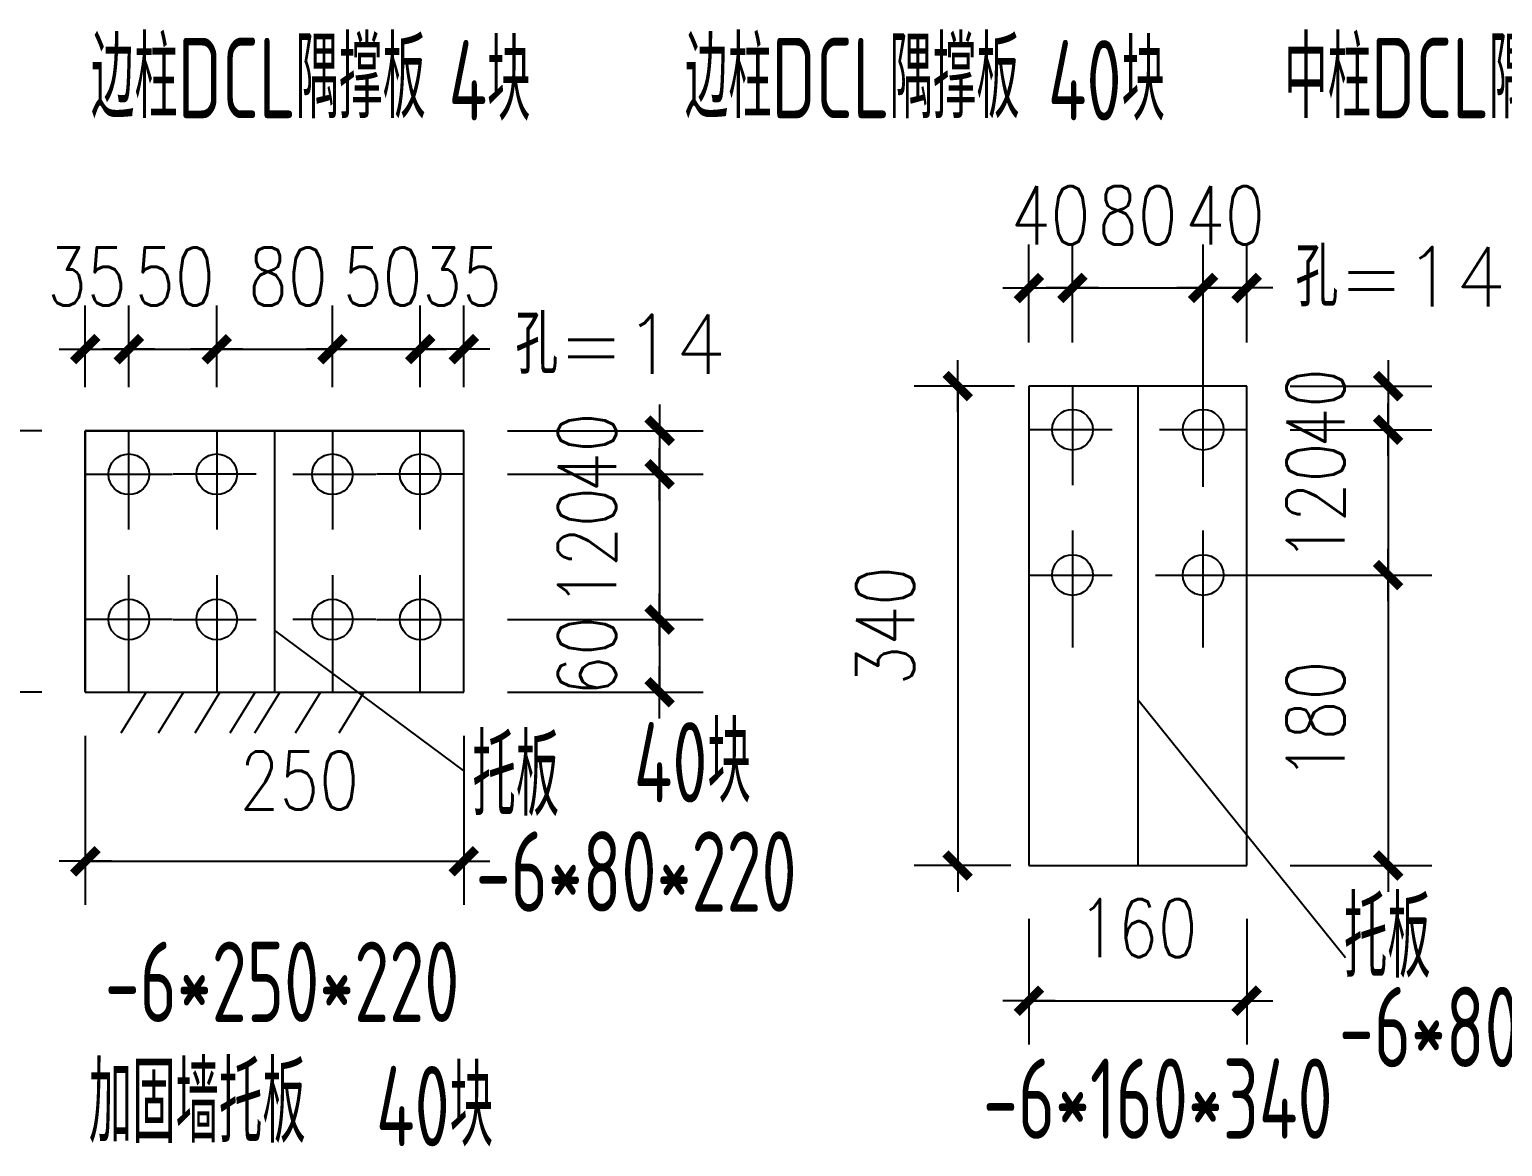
# Model space of a CAD drawing. Header units: millimetres. Extents: x 2451220 to 4527627, y -5186613 to -1639140.
# Drawn here: x 2464344 to 2467387, y -1693839 to -1691532 of the extents above; entities that cross this region are included whole.
import ezdxf

# ---------------------------------------------------------------- set-up
doc = ezdxf.new("R2010")
doc.units = ezdxf.units.MM
doc.header["$LTSCALE"] = 1000
doc.header["$PDMODE"] = 34
doc.linetypes.add('CENTER', pattern=[50.8, 31.75, -6.35, 6.35, -6.35])
doc.layers.add('轴线层', color=1, linetype='CENTER', lineweight=15)
doc.layers.add('钢架', color=7, linetype='Continuous', lineweight=25)
doc.styles.add('DIM_FONT', font='simplex.shx', dxfattribs={"width": 0.8, "bigfont": 'hztxt.shx'})
doc.styles.add('hz', font='gbenor.shx', dxfattribs={"width": 0.75, "height": 100, "bigfont": 'gbcbig.shx'})
doc.styles.get("Standard").update_dxf_attribs({"font": 'txt', "bigfont": 'gbcbig.shx'})
doc.dimstyles.new('WGH(3)', dxfattribs={"dimscale": 1.2, "dimtxt": 100, "dimasz": 0.3, "dimexe": 75, "dimexo": 75, "dimgap": 75, "dimtad": 1, "dimdec": 0, "dimlfac": 0.333333, "dimzin": 0, "dimdsep": 46, "dimtxsty": 'DIM_FONT', "dimblk1": '_DIMX', "dimblk2": '_DIMX', "dimsah": 1, "dimcen": 0.09, "dimclrd": 3, "dimclre": 3, "dimclrt": 7, "dimazin": 0, "dimtfac": 1, "dimtdec": 0, "dimtix": 1, "dimtmove": 2, "dimatfit": 3, "dimldrblk": '_DIMX', "dimfxl": 1, "dimtolj": 1, "dimtzin": 0, "dimarcsym": 0})

# ---------------------------------------------------------------- blocks, each defined once
blk = doc.blocks.new('_DIMX')
blk.add_line((-150, 0), (150, 0))
at = {"const_width": 50}
blk.add_lwpolyline([(-70, -70), (70, 70)], dxfattribs=at)
blk = doc.blocks.new('*D132')
at = {"color": 3, "lineweight": -2}
for p, q in [((2464368.9, -1692360.4), (2464175.7, -1692360.4)), ((2464265.7, -1692360.8), (2464265.7, -1692900.1)), ((2464368.9, -1692900.4), (2464175.7, -1692900.4))]:
    blk.add_line(p, q, dxfattribs=at)
at = {"layer": 'Defpoints', "color": 0}
for p in [(2464458.9, -1692360.4), (2464265.7, -1692900.4), (2464458.9, -1692900.4)]:
    blk.add_point(p, dxfattribs=at)
at = {"color": 3, "lineweight": -2, "xscale": 0.36, "yscale": 0.36, "zscale": 0.36}
for p, rotation in [((2464265.7, -1692360.4), 90), ((2464265.7, -1692900.4), 270)]:
    blk.add_blockref('_DIMX', p, dxfattribs=dict(at, rotation=rotation))
at = {"color": 7, "insert": (2464115.7, -1692630.4), "char_height": 120, "attachment_point": 5, "rotation": 90, "style": 'DIM_FONT'}
blk.add_mtext('\\A1;220', dxfattribs=at)
blk = doc.blocks.new('*D1301')
at = {"color": 3, "lineweight": -2}
for p, q in [((2465330.9, -1692360.4), (2465735.4, -1692360.4)), ((2465645.4, -1692360.1), (2465645.4, -1692359.7)), ((2465645.4, -1692360.4), (2465645.4, -1692450.4)), ((2465330.9, -1692450.4), (2465735.4, -1692450.4)), ((2465645.4, -1692450.8), (2465645.4, -1692451.2))]:
    blk.add_line(p, q, dxfattribs=at)
at = {"layer": 'Defpoints', "color": 0}
for p in [(2465240.9, -1692360.4), (2465240.9, -1692450.4), (2465645.4, -1692450.4)]:
    blk.add_point(p, dxfattribs=at)
at = {"color": 3, "lineweight": -2, "xscale": 0.36, "yscale": 0.36, "zscale": 0.36}
for p, rotation in [((2465645.4, -1692360.4), 270), ((2465645.4, -1692450.4), 90)]:
    blk.add_blockref('_DIMX', p, dxfattribs=dict(at, rotation=rotation))
at = {"color": 7, "insert": (2465495.4, -1692405.4), "char_height": 120, "attachment_point": 5, "rotation": 90, "style": 'DIM_FONT'}
blk.add_mtext('\\A1;40', dxfattribs=at)
blk = doc.blocks.new('*D1302')
at = {"color": 3, "lineweight": -2}
for p, q in [((2465330.9, -1692450.4), (2465735.4, -1692450.4)), ((2465645.4, -1692450.1), (2465645.4, -1692449.7)), ((2465645.4, -1692450.4), (2465645.4, -1692750.4)), ((2465330.9, -1692750.4), (2465735.4, -1692750.4)), ((2465645.4, -1692750.8), (2465645.4, -1692751.2))]:
    blk.add_line(p, q, dxfattribs=at)
at = {"layer": 'Defpoints', "color": 0}
for p in [(2465240.9, -1692450.4), (2465240.9, -1692750.4), (2465645.4, -1692750.4)]:
    blk.add_point(p, dxfattribs=at)
at = {"color": 3, "lineweight": -2, "xscale": 0.36, "yscale": 0.36, "zscale": 0.36}
for p, rotation in [((2465645.4, -1692450.4), 270), ((2465645.4, -1692750.4), 90)]:
    blk.add_blockref('_DIMX', p, dxfattribs=dict(at, rotation=rotation))
at = {"color": 7, "insert": (2465495.4, -1692600.4), "char_height": 120, "attachment_point": 5, "rotation": 90, "style": 'DIM_FONT'}
blk.add_mtext('\\A1;120', dxfattribs=at)
blk = doc.blocks.new('*D1303')
at = {"color": 3, "lineweight": -2}
for p, q in [((2465330.9, -1692750.4), (2465735.4, -1692750.4)), ((2465645.4, -1692750.1), (2465645.4, -1692749.7)), ((2465645.4, -1692750.4), (2465645.4, -1692900.4)), ((2465330.9, -1692900.4), (2465735.4, -1692900.4)), ((2465645.4, -1692900.8), (2465645.4, -1692901.2))]:
    blk.add_line(p, q, dxfattribs=at)
at = {"layer": 'Defpoints', "color": 0}
for p in [(2465240.9, -1692750.4), (2465240.9, -1692900.4), (2465645.4, -1692900.4)]:
    blk.add_point(p, dxfattribs=at)
at = {"color": 3, "lineweight": -2, "xscale": 0.36, "yscale": 0.36, "zscale": 0.36}
for p, rotation in [((2465645.4, -1692750.4), 270), ((2465645.4, -1692900.4), 90)]:
    blk.add_blockref('_DIMX', p, dxfattribs=dict(at, rotation=rotation))
at = {"color": 7, "insert": (2465495.4, -1692825.4), "char_height": 120, "attachment_point": 5, "rotation": 90, "style": 'DIM_FONT'}
blk.add_mtext('\\A1;60', dxfattribs=at)
blk = doc.blocks.new('*D1304')
at = {"color": 3, "lineweight": -2}
for p, q in [((2464548.9, -1692270.4), (2464548.9, -1692102)), ((2464730.5, -1692270.4), (2464730.5, -1692102)), ((2464549.3, -1692192), (2464730.1, -1692192))]:
    blk.add_line(p, q, dxfattribs=at)
at = {"layer": 'Defpoints', "color": 0}
for p in [(2464730.5, -1692192), (2464548.9, -1692360.4), (2464730.5, -1692360.4)]:
    blk.add_point(p, dxfattribs=at)
at = {"color": 3, "lineweight": -2, "xscale": 0.36, "yscale": 0.36, "zscale": 0.36, "rotation": 180}
blk.add_blockref('_DIMX', (2464548.9, -1692192), dxfattribs=at)
at = {"color": 3, "lineweight": -2, "xscale": 0.36, "yscale": 0.36, "zscale": 0.36}
blk.add_blockref('_DIMX', (2464730.5, -1692192), dxfattribs=at)
at = {"color": 7, "insert": (2464644, -1692042), "char_height": 120, "attachment_point": 5, "style": 'DIM_FONT'}
blk.add_mtext('\\A1;50', dxfattribs=at)
blk = doc.blocks.new('*D1305')
at = {"color": 3, "lineweight": -2}
for p, q in [((2464730.5, -1692270.4), (2464730.5, -1692102)), ((2465150.9, -1692270.4), (2465150.9, -1692102)), ((2464730.8, -1692192), (2465150.6, -1692192))]:
    blk.add_line(p, q, dxfattribs=at)
at = {"layer": 'Defpoints', "color": 0}
for p in [(2465150.9, -1692192), (2464730.5, -1692360.4), (2465150.9, -1692360.4)]:
    blk.add_point(p, dxfattribs=at)
at = {"color": 3, "lineweight": -2, "xscale": 0.36, "yscale": 0.36, "zscale": 0.36, "rotation": 180}
blk.add_blockref('_DIMX', (2464730.5, -1692192), dxfattribs=at)
at = {"color": 3, "lineweight": -2, "xscale": 0.36, "yscale": 0.36, "zscale": 0.36}
blk.add_blockref('_DIMX', (2465150.9, -1692192), dxfattribs=at)
at = {"color": 7, "insert": (2464877.5, -1692042), "char_height": 120, "attachment_point": 5, "style": 'DIM_FONT'}
blk.add_mtext('\\A1;80', dxfattribs=at)
blk = doc.blocks.new('*D133')
at = {"color": 3, "lineweight": -2}
for p, q in [((2464969.4, -1692270.4), (2464969.4, -1692102)), ((2465150.9, -1692270.4), (2465150.9, -1692102)), ((2465150.6, -1692192), (2464969.7, -1692192))]:
    blk.add_line(p, q, dxfattribs=at)
at = {"layer": 'Defpoints', "color": 0}
for p in [(2464969.4, -1692192), (2464969.4, -1692360.4), (2465150.9, -1692360.4)]:
    blk.add_point(p, dxfattribs=at)
at = {"color": 3, "lineweight": -2, "xscale": 0.36, "yscale": 0.36, "zscale": 0.36, "rotation": 180}
blk.add_blockref('_DIMX', (2464969.4, -1692192), dxfattribs=at)
at = {"color": 3, "lineweight": -2, "xscale": 0.36, "yscale": 0.36, "zscale": 0.36}
blk.add_blockref('_DIMX', (2465150.9, -1692192), dxfattribs=at)
at = {"color": 7, "insert": (2465073.3, -1692042), "char_height": 120, "attachment_point": 5, "style": 'DIM_FONT'}
blk.add_mtext('\\A1;50', dxfattribs=at)
blk = doc.blocks.new('*D134')
at = {"color": 3, "lineweight": -2}
for p, q in [((2464458.9, -1692990.4), (2464458.9, -1693339.6)), ((2465240.9, -1692990.4), (2465240.9, -1693339.6)), ((2464459.3, -1693249.6), (2465240.6, -1693249.6))]:
    blk.add_line(p, q, dxfattribs=at)
at = {"layer": 'Defpoints', "color": 0}
for p in [(2464458.9, -1692900.4), (2465240.9, -1692900.4), (2465240.9, -1693249.6)]:
    blk.add_point(p, dxfattribs=at)
at = {"color": 3, "lineweight": -2, "xscale": 0.36, "yscale": 0.36, "zscale": 0.36, "rotation": 180}
blk.add_blockref('_DIMX', (2464458.9, -1693249.6), dxfattribs=at)
at = {"color": 3, "lineweight": -2, "xscale": 0.36, "yscale": 0.36, "zscale": 0.36}
blk.add_blockref('_DIMX', (2465240.9, -1693249.6), dxfattribs=at)
at = {"color": 7, "insert": (2464901.2, -1693082.6), "char_height": 120, "attachment_point": 5, "style": 'DIM_FONT'}
blk.add_mtext('\\A1;250', dxfattribs=at)
blk = doc.blocks.new('*D135')
at = {"color": 3, "lineweight": -2}
for p, q in [((2464458.9, -1692270.4), (2464458.9, -1692102)), ((2464548.9, -1692270.4), (2464548.9, -1692102)), ((2464458.6, -1692192), (2464458.2, -1692192)), ((2464458.9, -1692192), (2464548.9, -1692192)), ((2464549.3, -1692192), (2464549.6, -1692192))]:
    blk.add_line(p, q, dxfattribs=at)
at = {"layer": 'Defpoints', "color": 0}
for p in [(2464548.9, -1692192), (2464458.9, -1692360.4), (2464548.9, -1692360.4)]:
    blk.add_point(p, dxfattribs=at)
at = {"color": 3, "lineweight": -2, "xscale": 0.36, "yscale": 0.36, "zscale": 0.36}
blk.add_blockref('_DIMX', (2464458.9, -1692192), dxfattribs=at)
at = {"color": 3, "lineweight": -2, "xscale": 0.36, "yscale": 0.36, "zscale": 0.36, "rotation": 180}
blk.add_blockref('_DIMX', (2464548.9, -1692192), dxfattribs=at)
at = {"color": 7, "insert": (2464462.4, -1692042), "char_height": 120, "attachment_point": 5, "style": 'DIM_FONT'}
blk.add_mtext('\\A1;35', dxfattribs=at)
blk = doc.blocks.new('*D136')
at = {"color": 3, "lineweight": -2}
for p, q in [((2465150.9, -1692270.4), (2465150.9, -1692102)), ((2465240.9, -1692270.4), (2465240.9, -1692102)), ((2465150.6, -1692192), (2465150.2, -1692192)), ((2465240.9, -1692192), (2465150.9, -1692192)), ((2465241.3, -1692192), (2465241.6, -1692192))]:
    blk.add_line(p, q, dxfattribs=at)
at = {"layer": 'Defpoints', "color": 0}
for p in [(2465150.9, -1692192), (2465150.9, -1692360.4), (2465240.9, -1692360.4)]:
    blk.add_point(p, dxfattribs=at)
at = {"color": 3, "lineweight": -2, "xscale": 0.36, "yscale": 0.36, "zscale": 0.36}
blk.add_blockref('_DIMX', (2465150.9, -1692192), dxfattribs=at)
at = {"color": 3, "lineweight": -2, "xscale": 0.36, "yscale": 0.36, "zscale": 0.36, "rotation": 180}
blk.add_blockref('_DIMX', (2465240.9, -1692192), dxfattribs=at)
at = {"color": 7, "insert": (2465237.4, -1692042), "char_height": 120, "attachment_point": 5, "style": 'DIM_FONT'}
blk.add_mtext('\\A1;35', dxfattribs=at)
blk = doc.blocks.new('*D137')
at = {"color": 3, "lineweight": -2}
for p, q in [((2466378.1, -1692268.4), (2466171.1, -1692268.4)), ((2466261.1, -1692268.7), (2466261.1, -1693258)), ((2466371, -1693258.4), (2466171.1, -1693258.4))]:
    blk.add_line(p, q, dxfattribs=at)
at = {"layer": 'Defpoints', "color": 0}
for p in [(2466468.1, -1692268.4), (2466261.1, -1693258.4), (2466461, -1693258.4)]:
    blk.add_point(p, dxfattribs=at)
at = {"color": 3, "lineweight": -2, "xscale": 0.36, "yscale": 0.36, "zscale": 0.36}
for p, rotation in [((2466261.1, -1692268.4), 90), ((2466261.1, -1693258.4), 270)]:
    blk.add_blockref('_DIMX', p, dxfattribs=dict(at, rotation=rotation))
at = {"color": 7, "insert": (2466111.1, -1692763.4), "char_height": 120, "attachment_point": 5, "rotation": 90, "style": 'DIM_FONT'}
blk.add_mtext('\\A1;340', dxfattribs=at)
blk = doc.blocks.new('*D1306')
at = {"color": 3, "lineweight": -2}
for p, q in [((2466948.1, -1692268.4), (2467240.3, -1692268.4)), ((2467150.3, -1692268), (2467150.3, -1692267.6)), ((2467150.3, -1692268.4), (2467150.3, -1692358.4)), ((2466948.1, -1692358.4), (2467240.3, -1692358.4)), ((2467150.3, -1692358.7), (2467150.3, -1692359.1))]:
    blk.add_line(p, q, dxfattribs=at)
at = {"layer": 'Defpoints', "color": 0}
for p in [(2466858.1, -1692268.4), (2466858.1, -1692358.4), (2467150.3, -1692358.4)]:
    blk.add_point(p, dxfattribs=at)
at = {"color": 3, "lineweight": -2, "xscale": 0.36, "yscale": 0.36, "zscale": 0.36}
for p, rotation in [((2467150.3, -1692268.4), 270), ((2467150.3, -1692358.4), 90)]:
    blk.add_blockref('_DIMX', p, dxfattribs=dict(at, rotation=rotation))
at = {"color": 7, "insert": (2467000.3, -1692313.4), "char_height": 120, "attachment_point": 5, "rotation": 90, "style": 'DIM_FONT'}
blk.add_mtext('\\A1;40', dxfattribs=at)
blk = doc.blocks.new('*D1307')
at = {"color": 3, "lineweight": -2}
for p, q in [((2466948.1, -1692358.4), (2467240.3, -1692358.4)), ((2467150.3, -1692358), (2467150.3, -1692357.6)), ((2467150.3, -1692358.4), (2467150.3, -1692658.4)), ((2466669.9, -1692658.4), (2467240.3, -1692658.4)), ((2467150.3, -1692658.7), (2467150.3, -1692659.1))]:
    blk.add_line(p, q, dxfattribs=at)
at = {"layer": 'Defpoints', "color": 0}
for p in [(2466858.1, -1692358.4), (2466579.9, -1692658.4), (2467150.3, -1692658.4)]:
    blk.add_point(p, dxfattribs=at)
at = {"color": 3, "lineweight": -2, "xscale": 0.36, "yscale": 0.36, "zscale": 0.36}
for p, rotation in [((2467150.3, -1692358.4), 270), ((2467150.3, -1692658.4), 90)]:
    blk.add_blockref('_DIMX', p, dxfattribs=dict(at, rotation=rotation))
at = {"color": 7, "insert": (2467000.3, -1692508.4), "char_height": 120, "attachment_point": 5, "rotation": 90, "style": 'DIM_FONT'}
blk.add_mtext('\\A1;120', dxfattribs=at)
blk = doc.blocks.new('*D1308')
at = {"color": 3, "lineweight": -2}
for p, q in [((2466948.1, -1692658.4), (2467240.3, -1692658.4)), ((2467150.3, -1692658.7), (2467150.3, -1693258)), ((2466948.1, -1693258.4), (2467240.3, -1693258.4))]:
    blk.add_line(p, q, dxfattribs=at)
at = {"layer": 'Defpoints', "color": 0}
for p in [(2466858.1, -1692658.4), (2466858.1, -1693258.4), (2467150.3, -1693258.4)]:
    blk.add_point(p, dxfattribs=at)
at = {"color": 3, "lineweight": -2, "xscale": 0.36, "yscale": 0.36, "zscale": 0.36}
for p, rotation in [((2467150.3, -1692658.4), 90), ((2467150.3, -1693258.4), 270)]:
    blk.add_blockref('_DIMX', p, dxfattribs=dict(at, rotation=rotation))
at = {"color": 7, "insert": (2467000.3, -1692958.4), "char_height": 120, "attachment_point": 5, "rotation": 90, "style": 'DIM_FONT'}
blk.add_mtext('\\A1;180', dxfattribs=at)
blk = doc.blocks.new('*D1309')
at = {"color": 3, "lineweight": -2}
for p, q in [((2466408.1, -1692178.4), (2466408.1, -1691975.7)), ((2466498.1, -1692178.4), (2466498.1, -1691975.7)), ((2466407.7, -1692065.7), (2466407.3, -1692065.7)), ((2466408.1, -1692065.7), (2466498.1, -1692065.7)), ((2466498.4, -1692065.7), (2466498.8, -1692065.7))]:
    blk.add_line(p, q, dxfattribs=at)
at = {"layer": 'Defpoints', "color": 0}
for p in [(2466498.1, -1692065.7), (2466408.1, -1692268.4), (2466498.1, -1692268.4)]:
    blk.add_point(p, dxfattribs=at)
at = {"color": 3, "lineweight": -2, "xscale": 0.36, "yscale": 0.36, "zscale": 0.36}
blk.add_blockref('_DIMX', (2466408.1, -1692065.7), dxfattribs=at)
at = {"color": 3, "lineweight": -2, "xscale": 0.36, "yscale": 0.36, "zscale": 0.36, "rotation": 180}
blk.add_blockref('_DIMX', (2466498.1, -1692065.7), dxfattribs=at)
at = {"color": 7, "insert": (2466453.1, -1691915.7), "char_height": 120, "attachment_point": 5, "style": 'DIM_FONT'}
blk.add_mtext('\\A1;40', dxfattribs=at)
blk = doc.blocks.new('*D1310')
at = {"color": 3, "lineweight": -2}
for p, q in [((2466498.1, -1692178.4), (2466498.1, -1691975.7)), ((2466768.1, -1692476.4), (2466768.1, -1691975.7)), ((2466497.7, -1692065.7), (2466497.3, -1692065.7)), ((2466498.1, -1692065.7), (2466768.1, -1692065.7)), ((2466768.4, -1692065.7), (2466768.8, -1692065.7))]:
    blk.add_line(p, q, dxfattribs=at)
at = {"layer": 'Defpoints', "color": 0}
for p in [(2466768.1, -1692065.7), (2466498.1, -1692268.4), (2466768.1, -1692566.4)]:
    blk.add_point(p, dxfattribs=at)
at = {"color": 3, "lineweight": -2, "xscale": 0.36, "yscale": 0.36, "zscale": 0.36}
blk.add_blockref('_DIMX', (2466498.1, -1692065.7), dxfattribs=at)
at = {"color": 3, "lineweight": -2, "xscale": 0.36, "yscale": 0.36, "zscale": 0.36, "rotation": 180}
blk.add_blockref('_DIMX', (2466768.1, -1692065.7), dxfattribs=at)
at = {"color": 7, "insert": (2466633.1, -1691915.7), "char_height": 120, "attachment_point": 5, "style": 'DIM_FONT'}
blk.add_mtext('\\A1;80', dxfattribs=at)
blk = doc.blocks.new('*D1311')
at = {"color": 3, "lineweight": -2}
for p, q in [((2466768.1, -1692476.4), (2466768.1, -1691975.7)), ((2466858.1, -1692178.4), (2466858.1, -1691975.7)), ((2466767.7, -1692065.7), (2466767.3, -1692065.7)), ((2466768.1, -1692065.7), (2466858.1, -1692065.7)), ((2466858.4, -1692065.7), (2466858.8, -1692065.7))]:
    blk.add_line(p, q, dxfattribs=at)
at = {"layer": 'Defpoints', "color": 0}
for p in [(2466858.1, -1692065.7), (2466858.1, -1692268.4), (2466768.1, -1692566.4)]:
    blk.add_point(p, dxfattribs=at)
at = {"color": 3, "lineweight": -2, "xscale": 0.36, "yscale": 0.36, "zscale": 0.36}
blk.add_blockref('_DIMX', (2466768.1, -1692065.7), dxfattribs=at)
at = {"color": 3, "lineweight": -2, "xscale": 0.36, "yscale": 0.36, "zscale": 0.36, "rotation": 180}
blk.add_blockref('_DIMX', (2466858.1, -1692065.7), dxfattribs=at)
at = {"color": 7, "insert": (2466813.1, -1691915.7), "char_height": 120, "attachment_point": 5, "style": 'DIM_FONT'}
blk.add_mtext('\\A1;40', dxfattribs=at)
blk = doc.blocks.new('*D138')
at = {"color": 3, "lineweight": -2}
for p, q in [((2466408.1, -1693368.5), (2466408.1, -1693627.6)), ((2466858.1, -1693368.5), (2466858.1, -1693627.6)), ((2466408.4, -1693537.6), (2466857.7, -1693537.6))]:
    blk.add_line(p, q, dxfattribs=at)
at = {"layer": 'Defpoints', "color": 0}
for p in [(2466408.1, -1693278.5), (2466858.1, -1693278.5), (2466858.1, -1693537.6)]:
    blk.add_point(p, dxfattribs=at)
at = {"color": 3, "lineweight": -2, "xscale": 0.36, "yscale": 0.36, "zscale": 0.36, "rotation": 180}
blk.add_blockref('_DIMX', (2466408.1, -1693537.6), dxfattribs=at)
at = {"color": 3, "lineweight": -2, "xscale": 0.36, "yscale": 0.36, "zscale": 0.36}
blk.add_blockref('_DIMX', (2466858.1, -1693537.6), dxfattribs=at)
at = {"color": 7, "insert": (2466633.1, -1693387.6), "char_height": 120, "attachment_point": 5, "style": 'DIM_FONT'}
blk.add_mtext('\\A1;160', dxfattribs=at)

msp = doc.modelspace()

# ---------------------------------------------------------------- linework, layer by layer
for p, q in [((2466408.1, -1692268.4), (2466408.1, -1693258.4)), ((2466858.1, -1692268.4), (2466408.1, -1692268.4)), ((2466498.1, -1692268.4), (2466498.1, -1692472.7)), ((2466633.1, -1692268.4), (2466633.1, -1693258.4)), ((2466768.1, -1692472.7), (2466768.1, -1692268.4)), ((2466858.1, -1693258.4), (2466858.1, -1692268.4)), ((2464458.9, -1692360.4), (2464458.9, -1692900.4)), ((2465240.9, -1692360.4), (2464458.9, -1692360.4)), ((2464458.9, -1692360.4), (2465240.9, -1692360.4)), ((2464458.9, -1692900.4), (2464458.9, -1692360.4)), ((2464548.9, -1692564.7), (2464548.9, -1692360.4)), ((2464730.5, -1692360.4), (2464730.5, -1692564.7)), ((2464849.9, -1692360.4), (2464849.9, -1692900.4)), ((2464969.4, -1692360.4), (2464969.4, -1692564.7)), ((2465150.9, -1692564.7), (2465150.9, -1692360.4)), ((2465240.9, -1692900.4), (2465240.9, -1692360.4)), ((2466579.9, -1692358.4), (2466408.1, -1692358.4)), ((2466858.1, -1692358.4), (2466677.9, -1692358.4)), ((2464458.9, -1692450.4), (2464639.1, -1692450.4)), ((2464812.3, -1692450.4), (2464640.5, -1692450.4)), ((2464887.6, -1692450.4), (2465059.4, -1692450.4)), ((2465240.9, -1692450.4), (2465060.7, -1692450.4)), ((2466498.1, -1692566.4), (2466498.1, -1692808.4)), ((2466768.1, -1692808.4), (2466768.1, -1692566.4)), ((2464548.9, -1692900.4), (2464548.9, -1692658.5)), ((2464730.5, -1692658.5), (2464730.5, -1692900.4)), ((2464969.4, -1692658.5), (2464969.4, -1692900.4)), ((2465150.9, -1692900.4), (2465150.9, -1692658.5)), ((2466408.1, -1692658.4), (2466579.9, -1692658.4)), ((2466677.9, -1692658.4), (2466858.1, -1692658.4)), ((2464639.1, -1692750.4), (2464458.9, -1692750.4)), ((2464640.5, -1692750.4), (2464812.3, -1692750.4)), ((2465242.7, -1693064.4), (2464849.9, -1692772.6)), ((2465059.4, -1692750.4), (2464887.6, -1692750.4)), ((2465060.7, -1692750.4), (2465240.9, -1692750.4)), ((2464458.9, -1692900.4), (2465240.9, -1692900.4)), ((2464584.6, -1692900.4), (2464532.5, -1692985.2)), ((2464661.8, -1692900.4), (2464609.8, -1692985.2)), ((2464737.2, -1692900.4), (2464685.2, -1692985.2)), ((2464809.6, -1692900.4), (2464757.5, -1692985.2)), ((2464860.6, -1692900.4), (2464808.5, -1692985.2)), ((2464944.6, -1692900.4), (2464892.5, -1692985.2)), ((2465034.6, -1692900.4), (2464982.5, -1692985.2)), ((2467062.4, -1693449.1), (2466633.1, -1692916.1)), ((2466408.1, -1693258.4), (2466858.1, -1693258.4))]:
    msp.add_line(p, q)
for centre in [(2466498.1, -1692358.4), (2466768.1, -1692358.4), (2464548.9, -1692450.4), (2464730.5, -1692450.4), (2464969.4, -1692450.4), (2465150.9, -1692450.4), (2466498.1, -1692658.4), (2466768.1, -1692658.4), (2464548.9, -1692750.4), (2464730.5, -1692750.4), (2464969.4, -1692750.4), (2465150.9, -1692750.4)]:
    msp.add_circle(centre, 42)

# ---------------------------------------------------------------- texts
at = {"layer": '轴线层', "color": 4, "linetype": 'ByBlock', "char_height": 122.5, "attachment_point": 1}
for insert in [(2466958.9, -1691981.3), (2465347.5, -1692120.5)]:
    msp.add_mtext_dynamic_manual_height_columns('孔=14', width=1506.743, gutter_width=12.5, heights=[336], dxfattribs=dict(at, insert=insert))
at = {"layer": '钢架', "char_height": 165.89, "attachment_point": 1, "style": 'hz'}
for s, insert, width in [('边柱DCL隅撑板', (2464470.8, -1691549.1), 688.503), ('4块', (2465209.3, -1691553.9), 688.503), ('边柱DCL隅撑板', (2465697.5, -1691549.1), 688.503), ('40块', (2466447.4, -1691553.9), 688.503), ('中柱DCL隅撑板', (2466935.8, -1691549.1), 688.503), ('40块', (2465592, -1692962.2), 688.503), ('-6*80*220', (2465265.4, -1693187.8), 813.541), ('-6*250*220', (2464499.2, -1693415.5), 813.541), ('-6*80*340', (2467048.5, -1693508.9), 813.541), ('40块', (2465059.6, -1693672.3), 688.503), ('-6*160*340', (2466313.3, -1693656.8), 813.541)]:
    msp.add_mtext(s, dxfattribs=dict(at, insert=insert, width=width))
for s, insert, own_width in [('托板', (2465258.8, -1692989.8), 688.503), ('托板', (2467059, -1693323.9), 688.503), ('加固墙托板', (2464466.4, -1693664.9), 679.848)]:
    msp.add_mtext_dynamic_manual_height_columns(s, width=1506.743, gutter_width=12.5, heights=[336], dxfattribs=dict(at, insert=insert)).dxf.set("width", own_width)

# ---------------------------------------------------------------- dimensions: what is measured, and where the dimension line sits
for base, p1, p2, text, picture, middle in [((2466498.1, -1692065.7), (2466408.1, -1692268.4), (2466498.1, -1692268.4), '40', '*D1309', (2466453.1, -1691915.7)), ((2466768.1, -1692065.7), (2466498.1, -1692268.4), (2466768.1, -1692566.4), '80', '*D1310', (2466633.1, -1691915.7)), ((2466858.1, -1692065.7), (2466768.1, -1692566.4), (2466858.1, -1692268.4), '40', '*D1311', (2466813.1, -1691915.7)), ((2466858.1, -1693537.6), (2466408.1, -1693278.5), (2466858.1, -1693278.5), '160', '*D138', (2466633.1, -1693387.6))]:
    dim = msp.add_linear_dim(base=base, p1=p1, p2=p2, text=text, dimstyle='WGH(3)')
    dim.commit()
    dim.dimension.update_dxf_attribs({"geometry": picture, "text_midpoint": middle})
for base, p1, p2, text, picture, middle in [((2464548.9, -1692192), (2464458.9, -1692360.4), (2464548.9, -1692360.4), '35', '*D135', (2464462.4, -1692042)), ((2464730.5, -1692192), (2464548.9, -1692360.4), (2464730.5, -1692360.4), '50', '*D1304', (2464644, -1692042)), ((2465150.9, -1692192), (2464730.5, -1692360.4), (2465150.9, -1692360.4), '80', '*D1305', (2464877.5, -1692042)), ((2464969.4, -1692192), (2465150.9, -1692360.4), (2464969.4, -1692360.4), '50', '*D133', (2465073.3, -1692042)), ((2465240.9, -1693249.6), (2464458.9, -1692900.4), (2465240.9, -1692900.4), '250', '*D134', (2464901.2, -1693082.6))]:
    dim = msp.add_linear_dim(base=base, p1=p1, p2=p2, text=text, dimstyle='WGH(3)')
    dim.commit()
    dim.dimension.update_dxf_attribs({"geometry": picture, "text_midpoint": middle, "dimtype": 160})
dim = msp.add_linear_dim(base=(2465150.9, -1692192), p1=(2465240.9, -1692360.4), p2=(2465150.9, -1692360.4), angle=180, text='35', dimstyle='WGH(3)')
dim.commit()
dim.dimension.update_dxf_attribs({"geometry": '*D136', "text_midpoint": (2465237.4, -1692042), "dimtype": 160})
for base, p1, p2, text, picture, middle in [((2466261.1, -1693258.4), (2466468.1, -1692268.4), (2466461, -1693258.4), '340', '*D137', (2466111.1, -1692763.4)), ((2467150.3, -1692358.4), (2466858.1, -1692268.4), (2466858.1, -1692358.4), '40', '*D1306', (2467000.3, -1692313.4)), ((2464265.7, -1692900.4), (2464458.9, -1692360.4), (2464458.9, -1692900.4), '220', '*D132', (2464115.7, -1692630.4)), ((2465645.4, -1692450.4), (2465240.9, -1692360.4), (2465240.9, -1692450.4), '40', '*D1301', (2465495.4, -1692405.4)), ((2467150.3, -1692658.4), (2466858.1, -1692358.4), (2466579.9, -1692658.4), '120', '*D1307', (2467000.3, -1692508.4)), ((2465645.4, -1692750.4), (2465240.9, -1692450.4), (2465240.9, -1692750.4), '120', '*D1302', (2465495.4, -1692600.4)), ((2467150.3, -1693258.4), (2466858.1, -1692658.4), (2466858.1, -1693258.4), '180', '*D1308', (2467000.3, -1692958.4)), ((2465645.4, -1692900.4), (2465240.9, -1692750.4), (2465240.9, -1692900.4), '60', '*D1303', (2465495.4, -1692825.4))]:
    dim = msp.add_linear_dim(base=base, p1=p1, p2=p2, angle=90, text=text, dimstyle='WGH(3)')
    dim.commit()
    dim.dimension.update_dxf_attribs({"geometry": picture, "text_midpoint": middle})

doc.saveas('drawing.dxf')
